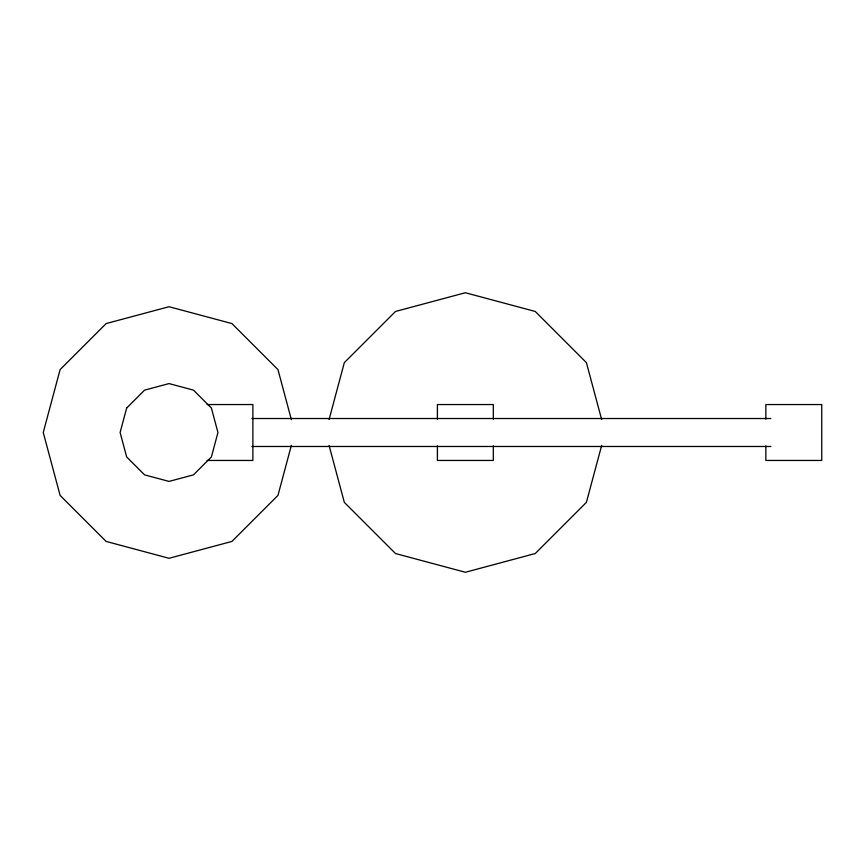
<?xml version="1.0" encoding="UTF-8"?>
<svg xmlns="http://www.w3.org/2000/svg" width="865" height="865" viewBox="0 0 865 865"><rect width="100%" height="100%" fill="white"/><g stroke="black" fill="none" stroke-linecap="round" stroke-linejoin="round"><path stroke-width="1.3" d="M291.375 445.334L277.968 495.396L231.928 541.436L169.032 558.282L106.146 541.436L60.107 495.396L43.25 432.5L60.107 369.604L106.146 323.564L169.032 306.718L231.928 323.564L277.968 369.604L291.375 419.666M329.078 419.557L344.335 362.619L395.489 311.465L465.37 292.738L535.24 311.465L586.405 362.619L601.662 419.557M601.662 445.443L586.405 502.381L535.24 553.535L465.37 572.262L395.489 553.535L344.335 502.381L329.078 445.443M207.124 404.55L252.883 404.55L252.883 460.45L207.124 460.45M251.91 418.519L770.888 418.519M251.91 446.481L770.888 446.481M765.849 419.19L765.849 404.55L821.75 404.55L821.75 460.45L765.849 460.45L765.849 445.81M493.32 419.19L493.32 404.55L437.409 404.55L437.409 419.19M493.32 445.81L493.32 460.45L437.409 460.45L437.409 445.81M126.668 408.042L120.116 432.5L126.668 456.958L144.574 474.863L169.032 481.416L193.49 474.863L211.395 456.958L217.948 432.5L211.395 408.042L193.49 390.137L169.032 383.584L144.574 390.137L126.668 408.042"/></g></svg>
